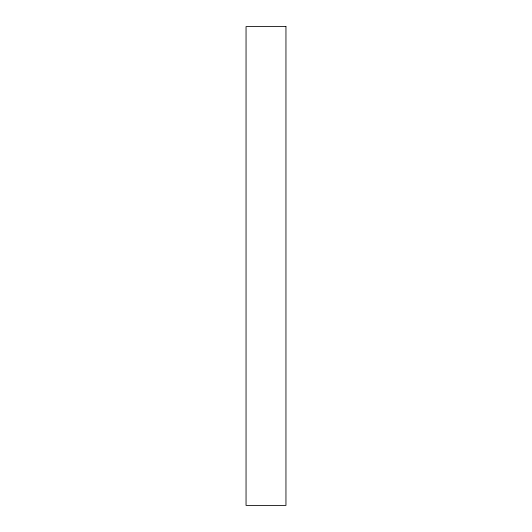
<?xml version="1.0" encoding="UTF-8"?>
<svg xmlns="http://www.w3.org/2000/svg" width="532" height="532" viewBox="0 0 532 532"><rect width="100%" height="100%" fill="white"/><g stroke="black" fill="none" stroke-linecap="round" stroke-linejoin="round"><path stroke-width="0.8" d="M285.95 26.6L246.05 26.6L246.05 505.4L285.95 505.4L285.95 26.6"/></g></svg>
